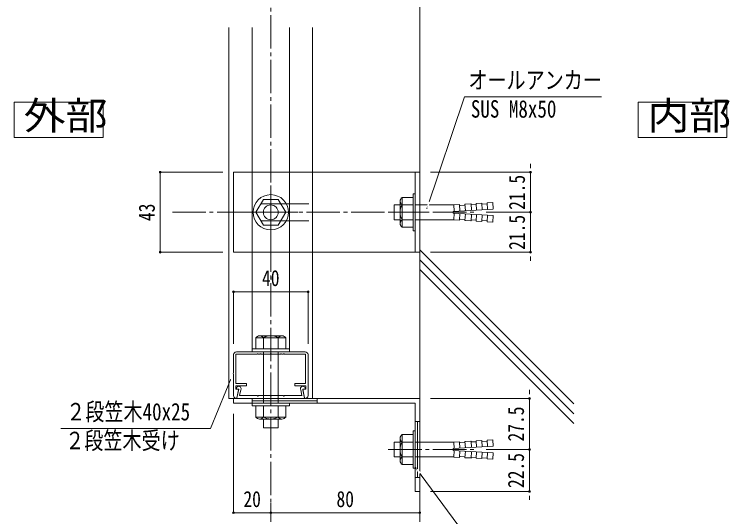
# Model space of a CAD drawing. Units: millimetres at full size; details may follow other scales. Extents: x -18823 to 1599, y -13140 to 1133.
# Drawn here: x -1442 to -674, y -852 to -312 of the extents above; entities that cross this region are included whole.
import ezdxf
from ezdxf.enums import TextEntityAlignment as Align

# ---------------------------------------------------------------- set-up
doc = ezdxf.new("R2010")
doc.units = ezdxf.units.MM
doc.header["$LTSCALE"] = 4
doc.header["$PDMODE"] = 32
doc.header["$PDSIZE"] = 2
doc.linetypes.add('CHAIN2', pattern=[12, 9, -1, 1, -1])
for name, color, linetype, lineweight in [('0-0_0', 7, 'Continuous', 18), ('0-1_1手摺寸法', 3, 'Continuous', 18), ('0-2_2躯体線', 4, 'Continuous', 9), ('0-3_3中心線', 2, 'CHAIN2', 18), ('0-4_41ｱﾙﾐ', 6, 'Continuous', 18), ('0-5_42ｱﾙﾐ部品', 6, 'Continuous', 18), ('0-7_6ﾊｯﾁﾝｸﾞ', 4, 'Continuous', 9), ('0-C_P4-12', 7, 'Continuous', 18), ('0-E_WHITE', 7, 'Continuous', 18)]:
    doc.layers.add(name, color=color, linetype=linetype, lineweight=lineweight)
doc.styles.add('ＭＳ ゴシック', font='')
doc.styles.get('ＭＳ ゴシック').set_extended_font_data('MS Gothic')

msp = doc.modelspace()

# ---------------------------------------------------------------- linework, layer by layer
at = {"layer": '0-0_0'}
for p, q in [((-1211.839, -326.213), (-1211.839, -724.736)), ((-1121.839, -326.213), (-1121.839, -724.736)), ((-1201.251, -714.736), (-1203.751, -714.736)), ((-1132.428, -714.736), (-1129.928, -714.736)), ((-1121.839, -724.736), (-1211.839, -724.736))]:
    msp.add_line(p, q, dxfattribs=at)
for points in [[(-999.105, -520.914), (-958.782, -400.748), (-811.612, -400.748)], [(-1206.93, -696.874), (-1231.506, -757.202), (-1392.461, -757.202)], [(-1011.241, -798.886), (-947.587, -885.541), (-725.343, -885.541)]]:
    msp.add_lwpolyline(points, dxfattribs=at)
at = {"layer": '0-1_1手摺寸法'}
for p, q in [((-887.775, -477.136), (-887.775, -472.536)), ((-1218.339, -481.736), (-1285.524, -481.736)), ((-1285.524, -567.736), (-1285.524, -481.736)), ((-1206.839, -567.736), (-1206.839, -481.736)), ((-1206.839, -481.736), (-1006.839, -481.736)), ((-1011.839, -567.736), (-1011.839, -481.736)), ((-1006.839, -567.736), (-1006.839, -481.736)), ((-995.339, -481.736), (-887.775, -481.736)), ((-1285.524, -486.336), (-1285.524, -563.136)), ((-1125.839, -515.736), (-1177.839, -515.736)), ((-887.775, -520.136), (-887.775, -515.536)), ((-935.51, -524.736), (-887.775, -524.736)), ((-935.51, -524.736), (-887.775, -524.736)), ((-887.775, -529.336), (-887.775, -533.936)), ((-1177.839, -533.736), (-1125.839, -533.736)), ((-1218.339, -567.736), (-1285.524, -567.736)), ((-1206.839, -567.736), (-1006.839, -567.736)), ((-995.339, -567.736), (-887.775, -567.736)), ((-887.775, -572.336), (-887.775, -576.936)), ((-1206.839, -666.236), (-1206.839, -610.066)), ((-1126.839, -610.066), (-1206.839, -610.066)), ((-1202.239, -610.066), (-1131.439, -610.066)), ((-1126.839, -666.236), (-1126.839, -610.066)), ((-888.817, -720.136), (-888.817, -715.536)), ((-1006.839, -724.736), (-1206.839, -724.736)), ((-1206.839, -724.736), (-1206.839, -729.736)), ((-1011.839, -729.736), (-1206.839, -729.736)), ((-1186.839, -724.736), (-1186.839, -729.736)), ((-1116.839, -727.236), (-1186.839, -727.236)), ((-1116.839, -724.736), (-1116.839, -729.736)), ((-1011.839, -824.736), (-1011.839, -729.736)), ((-1006.839, -824.736), (-1006.839, -724.736)), ((-995.339, -724.736), (-888.817, -724.736)), ((-1206.839, -741.236), (-1206.839, -847.601)), ((-1006.839, -749.736), (-1011.839, -749.736)), ((-1009.339, -749.736), (-1009.339, -809.736)), ((-888.817, -775.136), (-888.817, -770.536)), ((-935.51, -779.736), (-888.817, -779.736)), ((-935.51, -779.736), (-888.817, -779.736)), ((-888.817, -784.336), (-888.817, -788.936)), ((-1006.839, -809.736), (-1011.839, -809.736)), ((-1006.839, -824.736), (-1011.839, -824.736)), ((-995.339, -824.736), (-888.817, -824.736)), ((-888.817, -829.336), (-888.817, -833.936)), ((-1166.839, -837.367), (-1166.839, -847.601)), ((-1166.839, -837.367), (-1166.839, -847.601)), ((-1006.839, -836.236), (-1006.839, -847.601)), ((-1166.839, -847.601), (-1206.839, -847.601)), ((-1202.239, -847.601), (-1171.439, -847.601)), ((-1006.839, -847.601), (-1166.839, -847.601)), ((-1162.239, -847.601), (-1011.439, -847.601))]:
    msp.add_line(p, q, dxfattribs=at)
for points in [[(-887.775, -524.736), (-887.775, -481.736), (-887.775, -524.736)], [(-887.775, -524.736), (-887.775, -567.736), (-887.775, -524.736)], [(-888.817, -724.736), (-888.817, -779.736), (-888.817, -724.736)], [(-888.817, -824.736), (-888.817, -779.736), (-888.817, -824.736)]]:
    msp.add_lwpolyline(points, dxfattribs=at)
for p in [(-1285.524, -481.736), (-887.775, -481.736), (-887.775, -524.736), (-1285.524, -567.736), (-887.775, -567.736), (-1206.839, -610.066), (-1126.839, -610.066), (-888.817, -724.736), (-888.817, -779.736), (-888.817, -824.736), (-1206.839, -847.601), (-1166.839, -847.601), (-1006.839, -847.601)]:
    msp.add_point(p, dxfattribs=at)
at = {"layer": '0-2_2躯体線'}
for p, q in [((-1006.839, 112.752), (-1006.839, -857.617)), ((-841.333, -730.602), (-1006.839, -565.095)), ((-841.333, -741.189), (-1006.839, -575.682)), ((-841.333, -751.776), (-1006.839, -586.27)), ((-1182.807, -659.545), (-1182.807, -671.545)), ((-1182.807, -659.545), (-1150.807, -659.545)), ((-1178.807, -657.545), (-1154.807, -657.545)), ((-1174.807, -659.545), (-1174.807, -671.545)), ((-1158.807, -659.545), (-1158.807, -671.545)), ((-1150.807, -659.545), (-1150.807, -671.545)), ((-1186.806, -671.545), (-1186.806, -674.736)), ((-1186.806, -671.545), (-1146.807, -671.545)), ((-1186.806, -674.736), (-1146.807, -674.736)), ((-1174.807, -729.736), (-1174.807, -674.736)), ((-1158.807, -729.736), (-1158.807, -674.736)), ((-1146.807, -671.545), (-1146.807, -674.736)), ((-1186.839, -729.736), (-1146.839, -729.736)), ((-1186.839, -732.926), (-1186.839, -729.736)), ((-1146.839, -732.926), (-1146.839, -729.736)), ((-1186.839, -732.926), (-1146.839, -732.926)), ((-1182.839, -744.926), (-1182.839, -732.926)), ((-1174.839, -744.926), (-1174.839, -732.926)), ((-1158.839, -744.926), (-1158.839, -732.926)), ((-1150.839, -744.926), (-1150.839, -732.926)), ((-1182.839, -744.926), (-1150.839, -744.926)), ((-1178.839, -746.926), (-1154.839, -746.926)), ((-1174.807, -756.541), (-1174.807, -746.926)), ((-1158.807, -756.541), (-1158.807, -746.926)), ((-1174.807, -756.541), (-1158.807, -756.541))]:
    msp.add_line(p, q, dxfattribs=at)
for centre, radius, start, end in [((-1178.807, -662.545), 5, 36.87, 143.13), ((-1166.807, -674.545), 17, 61.928, 118.072), ((-1154.807, -662.545), 5, 36.87, 143.13), ((-1178.839, -741.926), 5, 216.87, 323.13), ((-1166.839, -729.926), 17, 241.928, 298.072), ((-1154.839, -741.926), 5, 216.87, 323.13)]:
    msp.add_arc(centre, radius, start, end, dxfattribs=at)
at = {"layer": '0-3_3中心線'}
for p, q in [((-1166.839, 167.199), (-1166.839, -857.617)), ((-1166.839, -553.736), (-1166.839, -495.736)), ((-1272.57, -524.736), (-960.039, -524.736)), ((-1195.839, -524.736), (-1137.839, -524.736)), ((-1040.606, -524.736), (-947.01, -524.736)), ((-1040.606, -779.736), (-947.01, -779.736))]:
    msp.add_line(p, q, dxfattribs=at)
at = {"layer": '0-4_41ｱﾙﾐ'}
for p, q in [((-1166.839, -674.736), (-1203.839, -674.736)), ((-1166.839, -674.736), (-1129.839, -674.736)), ((-1206.839, -677.736), (-1206.839, -721.736)), ((-1204.239, -677.336), (-1204.239, -708.736)), ((-1181.439, -677.336), (-1204.239, -677.336)), ((-1181.177, -676.922), (-1181.439, -677.336)), ((-1180.501, -676.922), (-1180.239, -677.336)), ((-1178.439, -677.336), (-1180.239, -677.336)), ((-1178.177, -676.922), (-1178.439, -677.336)), ((-1177.501, -676.922), (-1177.239, -677.336)), ((-1166.501, -676.922), (-1166.239, -677.336)), ((-1166.239, -677.336), (-1156.439, -677.336)), ((-1156.177, -676.922), (-1156.439, -677.336)), ((-1155.501, -676.922), (-1155.239, -677.336)), ((-1155.239, -677.336), (-1153.439, -677.336)), ((-1153.177, -676.922), (-1153.439, -677.336)), ((-1152.501, -676.922), (-1152.239, -677.336)), ((-1152.239, -677.336), (-1129.439, -677.336)), ((-1129.439, -677.336), (-1129.439, -708.736)), ((-1126.839, -677.736), (-1126.839, -721.736)), ((-1204.439, -711.136), (-1192.839, -711.136)), ((-1204.239, -708.736), (-1192.839, -708.736)), ((-1203.751, -714.236), (-1203.751, -714.736)), ((-1203.144, -724.258), (-1201.251, -714.736)), ((-1192.839, -708.736), (-1192.839, -711.136)), ((-1140.839, -708.736), (-1140.839, -711.136)), ((-1129.439, -708.736), (-1140.839, -708.736)), ((-1129.239, -711.136), (-1140.839, -711.136)), ((-1130.534, -724.258), (-1132.428, -714.736)), ((-1129.239, -714.736), (-1131.707, -714.736)), ((-1129.928, -714.236), (-1129.928, -714.736)), ((-1129.239, -711.136), (-1129.239, -714.736)), ((-1203.175, -724.414), (-1201.383, -715.453)), ((-1200.338, -721.736), (-1199.101, -715.511)), ((-1181.451, -721.736), (-1200.338, -721.736)), ((-1181.189, -722.15), (-1181.451, -721.736)), ((-1180.513, -722.15), (-1180.251, -721.736)), ((-1167.451, -721.736), (-1180.251, -721.736)), ((-1167.189, -722.15), (-1167.451, -721.736)), ((-1166.513, -722.15), (-1166.251, -721.736)), ((-1166.251, -721.736), (-1153.451, -721.736)), ((-1153.189, -722.15), (-1153.451, -721.736)), ((-1152.513, -722.15), (-1152.251, -721.736)), ((-1152.251, -721.736), (-1133.265, -721.736)), ((-1133.34, -721.736), (-1134.578, -715.511)), ((-1130.504, -724.414), (-1132.296, -715.453)), ((-1203.839, -724.736), (-1203.567, -724.736)), ((-1202.752, -724.736), (-1130.927, -724.736)), ((-1129.839, -724.736), (-1130.111, -724.736))]:
    msp.add_line(p, q, dxfattribs=at)
for points in [[(-1167.177, -676.922), (-1167.439, -677.336), (-1177.239, -677.336)], [(-1204.439, -711.136), (-1204.439, -714.736), (-1201.971, -714.736)]]:
    msp.add_lwpolyline(points, dxfattribs=at)
for centre, radius, start, end in [((-1203.839, -677.736), 3, 90, 180), ((-1129.839, -677.736), 3, 0, 90), ((-1180.839, -677.136), 0.4, 32.334, 147.666), ((-1177.839, -677.136), 0.4, 32.334, 147.666), ((-1166.839, -677.136), 0.4, 90, 147.666), ((-1166.839, -677.136), 0.4, 32.334, 90), ((-1155.839, -677.136), 0.4, 32.334, 147.666), ((-1152.839, -677.136), 0.4, 32.334, 147.666), ((-1201.251, -714.236), 2.5, 329.316, 180), ((-1201.971, -715.336), 0.6, 348.69, 90), ((-1132.428, -714.236), 2.5, 0, 210.684), ((-1131.707, -715.336), 0.6, 90, 191.31), ((-1203.839, -721.736), 3, 180, 270), ((-1180.851, -721.936), 0.4, 212.334, 270), ((-1180.851, -721.936), 0.4, 270, 327.666), ((-1166.851, -721.936), 0.4, 212.334, 270), ((-1166.851, -721.936), 0.4, 270, 327.666), ((-1152.851, -721.936), 0.4, 212.334, 270), ((-1152.851, -721.936), 0.4, 270, 327.666), ((-1129.839, -721.736), 3, 270, 0), ((-1203.567, -724.336), 0.4, 270, 348.69), ((-1202.752, -724.336), 0.4, 168.753, 270), ((-1130.927, -724.336), 0.4, 270, 11.247), ((-1130.111, -724.336), 0.4, 191.31, 270)]:
    msp.add_arc(centre, radius, start, end, dxfattribs=at)
at = {"layer": '0-5_42ｱﾙﾐ部品'}
for p, q in [((-1013.81, -544.736), (-1013.81, -504.736)), ((-1013.81, -504.736), (-1011.839, -504.736)), ((-1011.839, -544.736), (-1011.839, -504.736)), ((-1027.81, -536.736), (-1027.81, -512.736)), ((-1025.81, -540.736), (-1025.81, -508.736)), ((-1025.81, -508.736), (-1013.81, -508.736)), ((-946.215, -515.293), (-940.225, -514.948)), ((-940.225, -514.948), (-939.823, -521.908)), ((-934.235, -514.602), (-928.21, -514.254)), ((-934.235, -514.602), (-933.833, -521.562)), ((-927.812, -521.159), (-928.21, -514.254)), ((-1034.204, -516.736), (-1027.81, -516.736)), ((-1034.204, -532.736), (-1034.204, -516.736)), ((-1025.81, -516.736), (-1013.81, -516.736)), ((-1011.839, -516.736), (-970.174, -516.736)), ((-970.719, -523.736), (-927.81, -521.243)), ((-970.178, -516.675), (-964.188, -516.33)), ((-969.774, -523.664), (-970.178, -516.675)), ((-964.188, -516.33), (-963.786, -523.29)), ((-964.13, -517.328), (-958.14, -516.982)), ((-963.462, -517.29), (-958.14, -516.982)), ((-958.198, -515.984), (-952.207, -515.638)), ((-958.198, -515.984), (-957.796, -522.944)), ((-957.53, -515.946), (-951.539, -515.6)), ((-951.539, -515.6), (-951.138, -522.564)), ((-951.482, -516.598), (-946.16, -516.291)), ((-951.482, -516.598), (-946.328, -516.301)), ((-946.215, -515.293), (-945.813, -522.254)), ((-940.167, -515.946), (-934.177, -515.6)), ((-970.719, -523.736), (-970.719, -525.736)), ((-970.719, -525.736), (-927.81, -528.228)), ((-969.774, -525.807), (-970.178, -532.796)), ((-964.188, -533.141), (-963.786, -526.181)), ((-958.198, -533.487), (-957.796, -526.526)), ((-951.539, -533.871), (-951.138, -526.906)), ((-946.215, -534.178), (-945.813, -527.218)), ((-940.225, -534.524), (-939.823, -527.563)), ((-934.235, -534.869), (-933.833, -527.909)), ((-927.812, -528.312), (-928.21, -535.217)), ((-1034.204, -532.736), (-1027.81, -532.736)), ((-1025.81, -532.736), (-1013.81, -532.736)), ((-1011.839, -532.736), (-970.174, -532.736)), ((-970.178, -532.796), (-964.188, -533.141)), ((-964.13, -532.143), (-958.14, -532.488)), ((-963.462, -532.182), (-958.14, -532.488)), ((-958.198, -533.487), (-952.207, -533.832)), ((-957.53, -533.526), (-951.539, -533.871)), ((-951.482, -532.873), (-946.16, -533.18)), ((-951.482, -532.873), (-946.328, -533.17)), ((-946.215, -534.178), (-940.225, -534.524)), ((-940.167, -533.525), (-934.177, -533.871)), ((-934.235, -534.869), (-928.21, -535.217)), ((-1025.81, -540.736), (-1013.81, -540.736)), ((-1013.81, -544.736), (-1011.839, -544.736)), ((-1013.81, -799.736), (-1013.81, -759.736)), ((-1013.81, -759.736), (-1011.839, -759.736)), ((-1011.839, -799.736), (-1011.839, -759.736)), ((-1027.81, -791.736), (-1027.81, -767.736)), ((-1025.81, -795.736), (-1025.81, -763.736)), ((-1025.81, -763.736), (-1013.81, -763.736)), ((-1034.204, -771.736), (-1027.81, -771.736)), ((-1034.204, -787.736), (-1034.204, -771.736)), ((-1025.81, -771.736), (-1013.81, -771.736)), ((-1011.839, -771.736), (-970.174, -771.736)), ((-970.719, -778.736), (-927.81, -776.243)), ((-970.178, -771.675), (-964.188, -771.33)), ((-969.774, -778.664), (-970.178, -771.675)), ((-964.188, -771.33), (-963.786, -778.29)), ((-964.13, -772.328), (-958.14, -771.982)), ((-963.462, -772.29), (-958.14, -771.982)), ((-958.198, -770.984), (-952.207, -770.638)), ((-958.198, -770.984), (-957.796, -777.944)), ((-957.53, -770.946), (-951.539, -770.6)), ((-951.539, -770.6), (-951.138, -777.564)), ((-951.482, -771.598), (-946.16, -771.291)), ((-951.482, -771.598), (-946.328, -771.301)), ((-946.215, -770.293), (-940.225, -769.948)), ((-946.215, -770.293), (-945.813, -777.254)), ((-940.225, -769.948), (-939.823, -776.908)), ((-940.167, -770.946), (-934.177, -770.6)), ((-934.235, -769.602), (-928.21, -769.254)), ((-934.235, -769.602), (-933.833, -776.562)), ((-927.812, -776.159), (-928.21, -769.254)), ((-970.719, -778.736), (-970.719, -780.736)), ((-970.719, -780.736), (-927.81, -783.228)), ((-969.774, -780.807), (-970.178, -787.796)), ((-964.188, -788.141), (-963.786, -781.181)), ((-958.198, -788.487), (-957.796, -781.526)), ((-951.539, -788.871), (-951.138, -781.906)), ((-946.215, -789.178), (-945.813, -782.218)), ((-940.225, -789.524), (-939.823, -782.563)), ((-934.235, -789.869), (-933.833, -782.909)), ((-927.812, -783.312), (-928.21, -790.217)), ((-1034.204, -787.736), (-1027.81, -787.736)), ((-1025.81, -787.736), (-1013.81, -787.736)), ((-1011.839, -787.736), (-970.174, -787.736)), ((-970.178, -787.796), (-964.188, -788.141)), ((-964.13, -787.143), (-958.14, -787.488)), ((-963.462, -787.182), (-958.14, -787.488)), ((-958.198, -788.487), (-952.207, -788.832)), ((-957.53, -788.526), (-951.539, -788.871)), ((-951.482, -787.873), (-946.16, -788.18)), ((-951.482, -787.873), (-946.328, -788.17)), ((-946.215, -789.178), (-940.225, -789.524)), ((-940.167, -788.525), (-934.177, -788.871)), ((-934.235, -789.869), (-928.21, -790.217)), ((-1025.81, -795.736), (-1013.81, -795.736)), ((-1013.81, -799.736), (-1011.839, -799.736))]:
    msp.add_line(p, q, dxfattribs=at)
for centre, radius, start, end in [((-1022.81, -512.736), 5, 126.87, 233.13), ((-1010.81, -524.736), 17, 151.928, 208.072), ((-1022.81, -536.736), 5, 126.87, 233.13), ((-1022.81, -767.736), 5, 126.87, 233.13), ((-1010.81, -779.736), 17, 151.928, 208.072), ((-1022.81, -791.736), 5, 126.87, 233.13)]:
    msp.add_arc(centre, radius, start, end, dxfattribs=at)
at = {"layer": '0-7_6ﾊｯﾁﾝｸﾞ'}
msp.add_lwpolyline([(-1150.839, -524.736), (-1158.839, -538.592), (-1174.839, -538.592), (-1182.839, -524.736), (-1174.839, -510.879), (-1158.839, -510.879)], close=True, dxfattribs=at)
for radius in [19, 8]:
    msp.add_circle((-1166.839, -524.736), radius, dxfattribs=at)
at = {"layer": '0-C_P4-12'}
for points in [[(-1442.401, -444.32), (-1347.075, -444.32), (-1347.075, -406.31), (-1442.401, -406.31)], [(-772.24, -444.32), (-676.914, -444.32), (-676.914, -406.31), (-772.24, -406.31)]]:
    msp.add_lwpolyline(points, close=True, dxfattribs=at)
at = {"layer": '0-E_WHITE'}
for p, q in [((-1186.839, -326.213), (-1186.839, -674.736)), ((-1146.839, -326.213), (-1146.839, -674.736))]:
    msp.add_line(p, q, dxfattribs=at)

# ---------------------------------------------------------------- texts
at = {"layer": '0-0_0', "style": 'ＭＳ ゴシック', "width": 0.8}
for s, p in [('オールアンカー', (-954.499, -397.606)), ('SUS M8x50', (-951.896, -428.59)), ('２段笠木40x25', (-1386.52, -754.06)), ('２段笠木受け', (-1387.593, -785.044))]:
    msp.add_text(s, height=18.77, dxfattribs=at).set_placement(p, align=Align.BOTTOM_LEFT)
at = {"layer": '0-1_1手摺寸法', "color": 7, "style": 'ＭＳ ゴシック', "width": 0.8}
for s, p in [('21.5', (-888.594, -522.077)), ('43', (-1286.343, -534.156)), ('21.5', (-888.594, -565.077)), ('27.5', (-889.636, -771.077)), ('22.5', (-889.636, -821.077))]:
    msp.add_text(s, height=17.27, rotation=90, dxfattribs=at).set_placement(p, align=Align.BOTTOM_LEFT)
for s, p in [('40', (-1176.26, -609.248)), ('20', (-1196.26, -846.782)), ('80', (-1096.26, -846.782))]:
    msp.add_text(s, height=17.27, dxfattribs=at).set_placement(p, align=Align.BOTTOM_LEFT)
at = {"layer": '0-C_P4-12', "style": 'ＭＳ ゴシック', "width": 1.1}
for s, p in [('外部', (-1432.342, -444.784)), ('内部', (-762.18, -444.784))]:
    msp.add_text(s, height=30.03, dxfattribs=at).set_placement(p, align=Align.BOTTOM_LEFT)

# ---------------------------------------------------------------- next in the draw order: wipeouts: each hides what was drawn before it
for points in [[(-997.916, -513.003), (-995.282, -513.887), (-999.105, -520.914), (-999.105, -520.914)], [(-1208.615, -704.694), (-1211.188, -703.646), (-1206.93, -696.874), (-1206.93, -696.874)], [(-1005.458, -804.413), (-1007.697, -806.058), (-1011.241, -798.886), (-1011.241, -798.886)]]:
    msp.add_wipeout(points)

doc.saveas('drawing.dxf')
